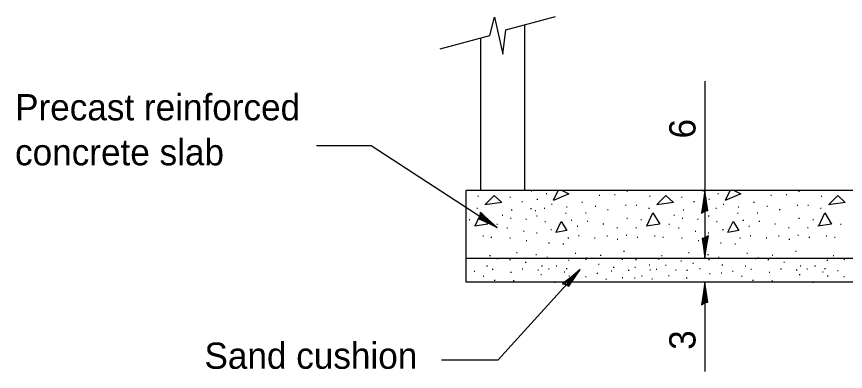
# Model space of a CAD drawing. Extents: x 0 to 2.83, y -0.11 to 1.83.
# Drawn here: x 1.3178 to 1.6859, y 0.4716 to 0.6294 of the extents above; entities that cross this region are included whole.
import ezdxf

# ---------------------------------------------------------------- set-up
doc = ezdxf.new("R2010")
doc.units = 0
for name, color, linetype in [('RD_Pr_Roadway_Dimensions', 7, 'Continuous'), ('RD_Pr_Roadway_Notes', 7, 'Continuous'), ('SH_General_Details', 7, 'Continuous')]:
    doc.layers.add(name, color=color, linetype=linetype)

msp = doc.modelspace()

# ---------------------------------------------------------------- linework, layer by layer
at = {"layer": 'RD_Pr_Roadway_Dimensions'}
for p, q in [((1.62352, 0.60069), (1.62352, 0.55203)), ((1.62352, 0.55203), (1.62352, 0.52193)), ((1.62352, 0.51126), (1.62352, 0.47163))]:
    msp.add_line(p, q, dxfattribs=at)
for points in [[(1.62339, 0.54285), (1.62476, 0.54316), (1.62417, 0.54704), (1.62352, 0.55203), (1.62279, 0.5467), (1.62197, 0.54203), (1.62339, 0.54285), (1.62429, 0.54326), (1.62351, 0.54868), (1.62247, 0.54276), (1.62364, 0.54363), (1.62348, 0.54612), (1.62312, 0.54372)], [(1.62366, 0.53111), (1.62229, 0.53081), (1.62288, 0.52692), (1.62352, 0.52193), (1.62425, 0.52726), (1.62507, 0.53193), (1.62366, 0.53111), (1.62275, 0.5307), (1.62353, 0.52529), (1.62457, 0.53121), (1.6234, 0.53033), (1.62356, 0.52785), (1.62392, 0.53024)], [(1.62339, 0.50208), (1.62476, 0.50239), (1.62417, 0.50627), (1.62352, 0.51126), (1.62279, 0.50593), (1.62197, 0.50126), (1.62339, 0.50208), (1.62429, 0.50249), (1.62351, 0.50791), (1.62247, 0.50198), (1.62364, 0.50286), (1.62348, 0.50535), (1.62312, 0.50295)]]:
    msp.add_lwpolyline(points, dxfattribs=at)
at = {"layer": 'RD_Pr_Roadway_Notes'}
for p, q in [((1.45099, 0.57211), (1.47527, 0.57211)), ((1.47527, 0.57211), (1.5313, 0.53566)), ((1.53177, 0.47677), (1.56819, 0.51696)), ((1.50655, 0.47677), (1.53177, 0.47677))]:
    msp.add_line(p, q, dxfattribs=at)
for points in [[(1.52368, 0.54078), (1.52319, 0.53946), (1.52677, 0.53784), (1.5313, 0.53566), (1.52723, 0.53918), (1.52377, 0.54241), (1.52368, 0.54078), (1.52353, 0.53979), (1.5285, 0.53749), (1.5241, 0.54159), (1.5242, 0.54014), (1.52637, 0.53892), (1.52456, 0.54052)], [(1.56193, 0.51025), (1.56315, 0.50956), (1.56532, 0.51283), (1.56819, 0.51696), (1.56407, 0.51351), (1.56033, 0.5106), (1.56193, 0.51025), (1.56287, 0.50995), (1.56593, 0.51448), (1.56119, 0.51079), (1.56264, 0.51066), (1.56419, 0.51261), (1.56231, 0.51108)]]:
    msp.add_lwpolyline(points, dxfattribs=at)
at = {"layer": 'SH_General_Details'}
for p, q in [((1.52803, 0.62098), (1.53003, 0.62922)), ((1.53003, 0.62922), (1.53382, 0.61275)), ((1.53516, 0.6235), (1.55724, 0.62945)), ((1.53382, 0.61275), (1.53516, 0.6235)), ((1.54352, 0.55203), (1.54352, 0.62575)), ((1.50595, 0.61503), (1.52803, 0.62098)), ((1.52402, 0.55203), (1.52402, 0.6199)), ((1.51752, 0.51126), (1.51752, 0.55203)), ((1.85045, 0.55203), (1.51752, 0.55203)), ((1.52261, 0.54951), (1.52294, 0.54951)), ((1.53687, 0.54908), (1.5372, 0.54908)), ((1.54633, 0.55195), (1.54666, 0.55195)), ((1.55297, 0.5508), (1.5533, 0.5508)), ((1.57654, 0.55008), (1.57688, 0.55008)), ((1.58335, 0.55037), (1.58368, 0.55037)), ((1.58887, 0.5518), (1.5892, 0.5518)), ((1.5989, 0.54951), (1.59923, 0.54951)), ((1.61316, 0.54908), (1.61349, 0.54908)), ((1.62262, 0.55195), (1.62295, 0.55195)), ((1.62926, 0.5508), (1.62959, 0.5508)), ((1.65283, 0.55008), (1.65317, 0.55008)), ((1.65964, 0.55037), (1.65997, 0.55037)), ((1.66516, 0.5518), (1.66549, 0.5518)), ((1.67519, 0.54951), (1.67552, 0.54951)), ((1.54224, 0.54722), (1.54258, 0.54722)), ((1.54895, 0.54829), (1.54929, 0.54829)), ((1.55533, 0.54607), (1.55567, 0.54607)), ((1.562, 0.54485), (1.56233, 0.54485)), ((1.56887, 0.54693), (1.56921, 0.54693)), ((1.57475, 0.54507), (1.57508, 0.54507)), ((1.58822, 0.54564), (1.58856, 0.54564)), ((1.59295, 0.54564), (1.59328, 0.54564)), ((1.61853, 0.54722), (1.61887, 0.54722)), ((1.62524, 0.54829), (1.62558, 0.54829)), ((1.63162, 0.54607), (1.63196, 0.54607)), ((1.63829, 0.54485), (1.63862, 0.54485)), ((1.64516, 0.54693), (1.6455, 0.54693)), ((1.65104, 0.54507), (1.65137, 0.54507)), ((1.66451, 0.54564), (1.66485, 0.54564)), ((1.66924, 0.54564), (1.66957, 0.54564)), ((1.52225, 0.54421), (1.52258, 0.54421)), ((1.53751, 0.54349), (1.53785, 0.54349)), ((1.54611, 0.54406), (1.54645, 0.54406)), ((1.54817, 0.5432), (1.5485, 0.5432)), ((1.55211, 0.54421), (1.55244, 0.54421)), ((1.56164, 0.54208), (1.56197, 0.54208)), ((1.57045, 0.5422), (1.57078, 0.5422)), ((1.58027, 0.54371), (1.5806, 0.54371)), ((1.59854, 0.54421), (1.59887, 0.54421)), ((1.6138, 0.54349), (1.61414, 0.54349)), ((1.6224, 0.54406), (1.62274, 0.54406)), ((1.62446, 0.5432), (1.62479, 0.5432)), ((1.6284, 0.54421), (1.62873, 0.54421)), ((1.63793, 0.54208), (1.63826, 0.54208)), ((1.64674, 0.5422), (1.64707, 0.5422)), ((1.65656, 0.54371), (1.65689, 0.54371)), ((1.67483, 0.54421), (1.67516, 0.54421)), ((1.51881, 0.53914), (1.51914, 0.53914)), ((1.53343, 0.54108), (1.53376, 0.54108)), ((1.53716, 0.53972), (1.53749, 0.53972)), ((1.54396, 0.53936), (1.5443, 0.53936)), ((1.54874, 0.54079), (1.54907, 0.54079)), ((1.55239, 0.53828), (1.55273, 0.53828)), ((1.56415, 0.53886), (1.56448, 0.53886)), ((1.57124, 0.5385), (1.57157, 0.5385)), ((1.58887, 0.53972), (1.5892, 0.53972)), ((1.5951, 0.53914), (1.59543, 0.53914)), ((1.60972, 0.54108), (1.61005, 0.54108)), ((1.61345, 0.53972), (1.61378, 0.53972)), ((1.62025, 0.53936), (1.62059, 0.53936)), ((1.62503, 0.54079), (1.62536, 0.54079)), ((1.62868, 0.53828), (1.62902, 0.53828)), ((1.64044, 0.53886), (1.64077, 0.53886)), ((1.64753, 0.5385), (1.64786, 0.5385)), ((1.66516, 0.53972), (1.66549, 0.53972)), ((1.67139, 0.53914), (1.67172, 0.53914)), ((1.53114, 0.53714), (1.53147, 0.53714)), ((1.53551, 0.53556), (1.53584, 0.53556)), ((1.54289, 0.53399), (1.54322, 0.53399)), ((1.55512, 0.53477), (1.55545, 0.53477)), ((1.56673, 0.53628), (1.56706, 0.53628)), ((1.57826, 0.53728), (1.5786, 0.53728)), ((1.58435, 0.53571), (1.58469, 0.53571)), ((1.59281, 0.53571), (1.59314, 0.53571)), ((1.60743, 0.53714), (1.60776, 0.53714)), ((1.6118, 0.53556), (1.61213, 0.53556)), ((1.61918, 0.53399), (1.61951, 0.53399)), ((1.63141, 0.53477), (1.63174, 0.53477)), ((1.64302, 0.53628), (1.64335, 0.53628)), ((1.65455, 0.53728), (1.65489, 0.53728)), ((1.66064, 0.53571), (1.66098, 0.53571)), ((1.6691, 0.53571), (1.66943, 0.53571)), ((1.68372, 0.53714), (1.68405, 0.53714)), ((1.52483, 0.53198), (1.52516, 0.53198)), ((1.52848, 0.53141), (1.52882, 0.53141)), ((1.53687, 0.53112), (1.5372, 0.53112)), ((1.54867, 0.53334), (1.549, 0.53334)), ((1.56271, 0.53112), (1.56305, 0.53112)), ((1.56737, 0.53212), (1.5677, 0.53212)), ((1.57446, 0.53112), (1.5748, 0.53112)), ((1.57991, 0.53198), (1.58024, 0.53198)), ((1.58457, 0.5304), (1.5849, 0.5304)), ((1.58851, 0.53227), (1.58884, 0.53227)), ((1.59345, 0.53133), (1.59379, 0.53133)), ((1.60112, 0.53198), (1.60145, 0.53198)), ((1.60477, 0.53141), (1.60511, 0.53141)), ((1.61316, 0.53112), (1.61349, 0.53112)), ((1.62496, 0.53334), (1.62529, 0.53334)), ((1.639, 0.53112), (1.63934, 0.53112)), ((1.64366, 0.53212), (1.64399, 0.53212)), ((1.65075, 0.53112), (1.65109, 0.53112)), ((1.6562, 0.53198), (1.65653, 0.53198)), ((1.66086, 0.5304), (1.66119, 0.5304)), ((1.6648, 0.53227), (1.66513, 0.53227)), ((1.66974, 0.53133), (1.67008, 0.53133)), ((1.67741, 0.53198), (1.67774, 0.53198)), ((1.68106, 0.53141), (1.6814, 0.53141)), ((1.54418, 0.5299), (1.54451, 0.5299)), ((1.55411, 0.52883), (1.55445, 0.52883)), ((1.56049, 0.5284), (1.56082, 0.5284)), ((1.62047, 0.5299), (1.6208, 0.5299)), ((1.6304, 0.52883), (1.63074, 0.52883)), ((1.63678, 0.5284), (1.63711, 0.5284)), ((1.52791, 0.52317), (1.52824, 0.52317)), ((1.53988, 0.52453), (1.54021, 0.52453)), ((1.54845, 0.52367), (1.54879, 0.52367)), ((1.56587, 0.52424), (1.5662, 0.52424)), ((1.57704, 0.52338), (1.57738, 0.52338)), ((1.58743, 0.52517), (1.58777, 0.52517)), ((1.6042, 0.52317), (1.60453, 0.52317)), ((1.61617, 0.52453), (1.6165, 0.52453)), ((1.62474, 0.52367), (1.62508, 0.52367)), ((1.64216, 0.52424), (1.64249, 0.52424)), ((1.65333, 0.52338), (1.65367, 0.52338)), ((1.66372, 0.52517), (1.66406, 0.52517)), ((1.68049, 0.52317), (1.68082, 0.52317)), ((1.85045, 0.52193), (1.51752, 0.52193)), ((1.53118, 0.5219), (1.53154, 0.5219)), ((1.53676, 0.52136), (1.53712, 0.52136)), ((1.54375, 0.52022), (1.54411, 0.52022)), ((1.55325, 0.52252), (1.55359, 0.52252)), ((1.56295, 0.52115), (1.56331, 0.52115)), ((1.57051, 0.5216), (1.57087, 0.5216)), ((1.57081, 0.52209), (1.57114, 0.52209)), ((1.57621, 0.51929), (1.57657, 0.51929)), ((1.58665, 0.5216), (1.58701, 0.5216)), ((1.59277, 0.52145), (1.59313, 0.52145)), ((1.59871, 0.51911), (1.59907, 0.51911)), ((1.60288, 0.5216), (1.60324, 0.5216)), ((1.61278, 0.52076), (1.61314, 0.52076)), ((1.61815, 0.51977), (1.61851, 0.51977)), ((1.62517, 0.52145), (1.62553, 0.52145)), ((1.62954, 0.52252), (1.62988, 0.52252)), ((1.63111, 0.51911), (1.63147, 0.51911)), ((1.64596, 0.5219), (1.64632, 0.5219)), ((1.6471, 0.52209), (1.64743, 0.52209)), ((1.65154, 0.52136), (1.6519, 0.52136)), ((1.65853, 0.52022), (1.65889, 0.52022)), ((1.67773, 0.52115), (1.67809, 0.52115)), ((1.68529, 0.5216), (1.68565, 0.5216)), ((1.52098, 0.51629), (1.52134, 0.51629)), ((1.52656, 0.51866), (1.52692, 0.51866)), ((1.52911, 0.51704), (1.52947, 0.51704)), ((1.53721, 0.51584), (1.53757, 0.51584)), ((1.54234, 0.51731), (1.5427, 0.51731)), ((1.54933, 0.51686), (1.54969, 0.51686)), ((1.55101, 0.51854), (1.55137, 0.51854)), ((1.55401, 0.51722), (1.55437, 0.51722)), ((1.55743, 0.51854), (1.55779, 0.51854)), ((1.56097, 0.51599), (1.56133, 0.51599)), ((1.56193, 0.51743), (1.56229, 0.51743)), ((1.56763, 0.51659), (1.56799, 0.51659)), ((1.57558, 0.51536), (1.57594, 0.51536)), ((1.58188, 0.51638), (1.58224, 0.51638)), ((1.58281, 0.518), (1.58317, 0.518)), ((1.5895, 0.51674), (1.58986, 0.51674)), ((1.59241, 0.518), (1.59277, 0.518)), ((1.59904, 0.51686), (1.5994, 0.51686)), ((1.60183, 0.51704), (1.60219, 0.51704)), ((1.60597, 0.5189), (1.60633, 0.5189)), ((1.61041, 0.51686), (1.61077, 0.51686)), ((1.61536, 0.51668), (1.61572, 0.51668)), ((1.62112, 0.51743), (1.62148, 0.51743)), ((1.63075, 0.51551), (1.63111, 0.51551)), ((1.63576, 0.51629), (1.63612, 0.51629)), ((1.64134, 0.51866), (1.6417, 0.51866)), ((1.64389, 0.51704), (1.64425, 0.51704)), ((1.65199, 0.51584), (1.65235, 0.51584)), ((1.65712, 0.51731), (1.65748, 0.51731)), ((1.66411, 0.51686), (1.66447, 0.51686)), ((1.66579, 0.51854), (1.66615, 0.51854)), ((1.66879, 0.51722), (1.66915, 0.51722)), ((1.67221, 0.51854), (1.67257, 0.51854)), ((1.67575, 0.51599), (1.67611, 0.51599)), ((1.67671, 0.51743), (1.67707, 0.51743)), ((1.68241, 0.51659), (1.68277, 0.51659)), ((1.525, 0.51407), (1.52536, 0.51407)), ((1.52995, 0.51227), (1.53031, 0.51227)), ((1.53844, 0.51209), (1.5388, 0.51209)), ((1.55065, 0.51479), (1.55101, 0.51479)), ((1.56307, 0.51419), (1.56343, 0.51419)), ((1.57042, 0.5138), (1.57078, 0.5138)), ((1.57951, 0.51263), (1.57987, 0.51263)), ((1.58671, 0.51341), (1.58707, 0.51341)), ((1.59223, 0.51326), (1.59259, 0.51326)), ((1.59529, 0.51422), (1.59565, 0.51422)), ((1.59988, 0.51287), (1.60024, 0.51287)), ((1.60732, 0.51425), (1.60768, 0.51425)), ((1.61527, 0.51323), (1.61563, 0.51323)), ((1.62553, 0.51518), (1.62589, 0.51518)), ((1.63978, 0.51407), (1.64014, 0.51407)), ((1.64473, 0.51227), (1.64509, 0.51227)), ((1.65322, 0.51209), (1.65358, 0.51209)), ((1.66543, 0.51479), (1.66579, 0.51479)), ((1.67785, 0.51419), (1.67821, 0.51419)), ((1.6852, 0.5138), (1.68556, 0.5138)), ((1.85045, 0.51126), (1.51752, 0.51126)), ((1.55659, 0.5114), (1.55695, 0.5114)), ((1.67137, 0.5114), (1.67173, 0.5114))]:
    msp.add_line(p, q, dxfattribs=at)
for points in [[(1.52593, 0.54587), (1.52993, 0.54988), (1.53327, 0.54679), (1.52585, 0.54571)], [(1.56019, 0.55203), (1.56316, 0.55063), (1.55626, 0.54769)], [(1.55632, 0.54779), (1.5584, 0.55203)], [(1.60222, 0.54587), (1.60622, 0.54988), (1.60956, 0.54679), (1.60214, 0.54571)], [(1.63648, 0.55203), (1.63945, 0.55063), (1.63255, 0.54769)], [(1.63261, 0.54779), (1.63469, 0.55203)], [(1.67851, 0.54587), (1.68251, 0.54988), (1.68585, 0.54679), (1.67843, 0.54571)], [(1.5215, 0.53644), (1.52417, 0.5422), (1.52718, 0.53719), (1.52117, 0.53619)], [(1.59779, 0.53644), (1.60046, 0.5422), (1.60347, 0.53719), (1.59746, 0.53619)], [(1.67408, 0.53644), (1.67675, 0.5422), (1.67976, 0.53719), (1.67375, 0.53619)], [(1.5574, 0.53352), (1.55974, 0.53836), (1.56224, 0.53427), (1.55736, 0.53335)], [(1.63369, 0.53352), (1.63603, 0.53836), (1.63853, 0.53427), (1.63365, 0.53335)]]:
    msp.add_lwpolyline(points, dxfattribs=at)

# ---------------------------------------------------------------- texts
at = {"layer": 'RD_Pr_Roadway_Dimensions'}
for s, p in [('6', (1.61936, 0.57524)), ('3', (1.61936, 0.48124))]:
    msp.add_text(s, height=0.01167, rotation=90, dxfattribs=at).set_placement(p)
at = {"layer": 'RD_Pr_Roadway_Notes'}
for s, p in [('Precast reinforced', (1.31716, 0.58329)), ('concrete slab', (1.31716, 0.56329)), ('Sand cushion', (1.40126, 0.47281))]:
    msp.add_text(s, height=0.0116667, dxfattribs=at).set_placement(p)

doc.saveas('drawing.dxf')
